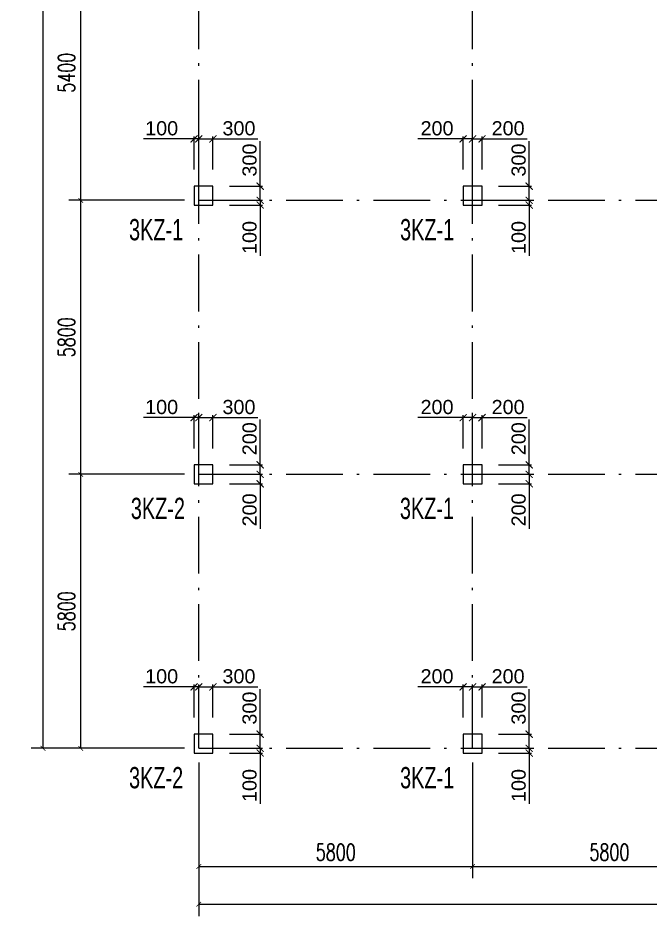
# Model space of a CAD drawing. Header units: millimetres. Extents: x -3831 to 465700, y 39900 to 106100.
# Drawn here: x 96169 to 109560, y 56450 to 75460 of the extents above; entities that cross this region are included whole.
import ezdxf

# ---------------------------------------------------------------- set-up
doc = ezdxf.new("R2010")
doc.units = ezdxf.units.MM
doc.linetypes.add('线型2', pattern=[1850, 1200, -300, 50, -300])
for name, color, linetype in [('AXIS', 3, 'Continuous'), ('column_dim', 90, 'Continuous'), ('DOTE', 10, '线型2')]:
    doc.layers.add(name, color=color, linetype=linetype)
doc.layers.add('S_Cl', color=2, linetype='Continuous', lineweight=25)
doc.layers.add('S_ColumFocus', color=2, linetype='Continuous', lineweight=9)
doc.styles.add('_TCH_DIM_T3', font='SIMPLEX', dxfattribs={"width": 0.705882, "bigfont": 'GBCBIG'})
doc.styles.get("Standard").update_dxf_attribs({"font": 'arial.ttf'})
doc.styles.add('xxxx', font='RIF.ttf')
doc.dimstyles.new('_TCH_ARCH&&100', dxfattribs={"dimtxt": 297.5, "dimasz": 100, "dimexe": 250, "dimexo": 300, "dimgap": 126.25, "dimtad": 1, "dimdec": 0, "dimzin": 0, "dimdsep": 46, "dimtxsty": '_TCH_DIM_T3', "dimblk": 'ARCHTICK', "dimcen": 0.09, "dimclrt": 7, "dimazin": 2, "dimtfac": 1, "dimtdec": 0, "dimtix": 1, "dimtmove": 2, "dimatfit": 3, "dimfxl": 100, "dimtolj": 1, "dimtzin": 0, "dimarcsym": 0})
doc.dimstyles.new('ISO-25', dxfattribs={"dimtxt": 2.5, "dimasz": 2.5, "dimexe": 1.25, "dimexo": 0.625, "dimtad": 1, "dimtxsty": 'Standard', "dimcen": 2.5, "dimadec": 0, "dimazin": 0, "dimtfac": 1, "dimtmove": 0, "dimatfit": 3, "dimfxl": 1, "dimarcsym": 0})

# ---------------------------------------------------------------- blocks, each defined once
blk = doc.blocks.new('_ArchTick')
at = {"color": 0, "linetype": 'ByBlock', "const_width": 0.15}
blk.add_lwpolyline([(-0.5, -0.5), (0.5, 0.5)], dxfattribs=at)
blk = doc.blocks.new('*D1970')
at = {"layer": 'column_dim', "color": 0, "lineweight": -2, "transparency": 16777216}
for p, q in [((107000, 71600), (107000, 71750)), ((106350, 71600), (107050, 71600)), ((106350, 71500), (107050, 71500)), ((107000, 71600), (107000, 71500)), ((107000, 71500), (107000, 70426))]:
    blk.add_line(p, q, dxfattribs=at)
at = {"layer": 'Defpoints', "color": 0, "transparency": 16777216}
for p in [(106000, 71600), (106000, 71500), (107000, 71600)]:
    blk.add_point(p, dxfattribs=at)
at = {"layer": 'column_dim', "color": 0, "lineweight": -2, "transparency": 16777216, "xscale": 150, "yscale": 150, "zscale": 150}
for p, rotation in [((107000, 71600), 270), ((107000, 71500), 90)]:
    blk.add_blockref('_ArchTick', p, dxfattribs=dict(at, rotation=rotation))
at = {"layer": 'column_dim', "color": 7, "transparency": 16777216, "insert": (106777, 70813), "char_height": 300, "attachment_point": 5, "rotation": 90}
blk.add_mtext('100', dxfattribs=at)
blk = doc.blocks.new('*D1971')
at = {"layer": 'column_dim', "color": 0, "lineweight": -2, "transparency": 16777216}
for p, q in [((107000, 71900), (107000, 72852)), ((106350, 71900), (107050, 71900)), ((107000, 71600), (107000, 71900)), ((106350, 71600), (107050, 71600))]:
    blk.add_line(p, q, dxfattribs=at)
at = {"layer": 'Defpoints', "color": 0, "transparency": 16777216}
for p in [(106000, 71900), (106000, 71600), (107000, 71600)]:
    blk.add_point(p, dxfattribs=at)
at = {"layer": 'column_dim', "color": 0, "lineweight": -2, "transparency": 16777216, "xscale": 150, "yscale": 150, "zscale": 150}
for p, rotation in [((107000, 71900), 90), ((107000, 71600), 270)]:
    blk.add_blockref('_ArchTick', p, dxfattribs=dict(at, rotation=rotation))
at = {"layer": 'column_dim', "color": 7, "transparency": 16777216, "insert": (106777, 72451), "char_height": 300, "attachment_point": 5, "rotation": 90}
blk.add_mtext('300', dxfattribs=at)
blk = doc.blocks.new('*D1972')
at = {"layer": 'column_dim', "color": 0, "lineweight": -2, "transparency": 16777216}
for p, q in [((105800, 72250), (105800, 72950)), ((105800, 72900), (106000, 72900)), ((106000, 72250), (106000, 72950)), ((106000, 72900), (106957, 72900))]:
    blk.add_line(p, q, dxfattribs=at)
at = {"layer": 'Defpoints', "color": 0, "transparency": 16777216}
for p in [(105800, 72900), (105800, 71900), (106000, 71900)]:
    blk.add_point(p, dxfattribs=at)
at = {"layer": 'column_dim', "color": 0, "lineweight": -2, "transparency": 16777216, "xscale": 150, "yscale": 150, "zscale": 150, "rotation": 180}
blk.add_blockref('_ArchTick', (105800, 72900), dxfattribs=at)
at = {"layer": 'column_dim', "color": 0, "lineweight": -2, "transparency": 16777216, "xscale": 150, "yscale": 150, "zscale": 150}
blk.add_blockref('_ArchTick', (106000, 72900), dxfattribs=at)
at = {"layer": 'column_dim', "color": 7, "transparency": 16777216, "insert": (106553, 73123), "char_height": 300, "attachment_point": 5}
blk.add_mtext('200', dxfattribs=at)
blk = doc.blocks.new('*D1973')
at = {"layer": 'column_dim', "color": 0, "lineweight": -2, "transparency": 16777216}
for p, q in [((105600, 72900), (104643, 72900)), ((105600, 72250), (105600, 72950)), ((105800, 72900), (105600, 72900)), ((105800, 72250), (105800, 72950))]:
    blk.add_line(p, q, dxfattribs=at)
at = {"layer": 'Defpoints', "color": 0, "transparency": 16777216}
for p in [(105800, 72900), (105600, 71900), (105800, 71900)]:
    blk.add_point(p, dxfattribs=at)
at = {"layer": 'column_dim', "color": 0, "lineweight": -2, "transparency": 16777216, "xscale": 150, "yscale": 150, "zscale": 150, "rotation": 180}
blk.add_blockref('_ArchTick', (105600, 72900), dxfattribs=at)
at = {"layer": 'column_dim', "color": 0, "lineweight": -2, "transparency": 16777216, "xscale": 150, "yscale": 150, "zscale": 150}
blk.add_blockref('_ArchTick', (105800, 72900), dxfattribs=at)
at = {"layer": 'column_dim', "color": 7, "transparency": 16777216, "insert": (105047, 73123), "char_height": 300, "attachment_point": 5}
blk.add_mtext('200', dxfattribs=at)
blk = doc.blocks.new('*D1974')
at = {"layer": 'column_dim', "color": 0, "lineweight": -2, "transparency": 16777216}
for p, q in [((106350, 65800), (107050, 65800)), ((107000, 65800), (107000, 65600)), ((106350, 65600), (107050, 65600)), ((107000, 65600), (107000, 64643))]:
    blk.add_line(p, q, dxfattribs=at)
at = {"layer": 'Defpoints', "color": 0, "transparency": 16777216}
for p in [(106000, 65800), (107000, 65800), (106000, 65600)]:
    blk.add_point(p, dxfattribs=at)
at = {"layer": 'column_dim', "color": 0, "lineweight": -2, "transparency": 16777216, "xscale": 150, "yscale": 150, "zscale": 150}
for p, rotation in [((107000, 65800), 90), ((107000, 65600), 270)]:
    blk.add_blockref('_ArchTick', p, dxfattribs=dict(at, rotation=rotation))
at = {"layer": 'column_dim', "color": 7, "transparency": 16777216, "insert": (106777, 65047), "char_height": 300, "attachment_point": 5, "rotation": 90}
blk.add_mtext('200', dxfattribs=at)
blk = doc.blocks.new('*D1975')
at = {"layer": 'column_dim', "color": 0, "lineweight": -2, "transparency": 16777216}
for p, q in [((107000, 66000), (107000, 66957)), ((106350, 66000), (107050, 66000)), ((107000, 65800), (107000, 66000)), ((106350, 65800), (107050, 65800))]:
    blk.add_line(p, q, dxfattribs=at)
at = {"layer": 'Defpoints', "color": 0, "transparency": 16777216}
for p in [(106000, 66000), (106000, 65800), (107000, 65800)]:
    blk.add_point(p, dxfattribs=at)
at = {"layer": 'column_dim', "color": 0, "lineweight": -2, "transparency": 16777216, "xscale": 150, "yscale": 150, "zscale": 150}
for p, rotation in [((107000, 66000), 90), ((107000, 65800), 270)]:
    blk.add_blockref('_ArchTick', p, dxfattribs=dict(at, rotation=rotation))
at = {"layer": 'column_dim', "color": 7, "transparency": 16777216, "insert": (106777, 66553), "char_height": 300, "attachment_point": 5, "rotation": 90}
blk.add_mtext('200', dxfattribs=at)
blk = doc.blocks.new('*D1976')
at = {"layer": 'column_dim', "color": 0, "lineweight": -2, "transparency": 16777216}
for p, q in [((105800, 66350), (105800, 67050)), ((105800, 67000), (106000, 67000)), ((106000, 66350), (106000, 67050)), ((106000, 67000), (106957, 67000))]:
    blk.add_line(p, q, dxfattribs=at)
at = {"layer": 'Defpoints', "color": 0, "transparency": 16777216}
for p in [(105800, 67000), (105800, 66000), (106000, 66000)]:
    blk.add_point(p, dxfattribs=at)
at = {"layer": 'column_dim', "color": 0, "lineweight": -2, "transparency": 16777216, "xscale": 150, "yscale": 150, "zscale": 150, "rotation": 180}
blk.add_blockref('_ArchTick', (105800, 67000), dxfattribs=at)
at = {"layer": 'column_dim', "color": 0, "lineweight": -2, "transparency": 16777216, "xscale": 150, "yscale": 150, "zscale": 150}
blk.add_blockref('_ArchTick', (106000, 67000), dxfattribs=at)
at = {"layer": 'column_dim', "color": 7, "transparency": 16777216, "insert": (106553, 67223), "char_height": 300, "attachment_point": 5}
blk.add_mtext('200', dxfattribs=at)
blk = doc.blocks.new('*D1977')
at = {"layer": 'column_dim', "color": 0, "lineweight": -2, "transparency": 16777216}
for p, q in [((105600, 67000), (104643, 67000)), ((105600, 66350), (105600, 67050)), ((105800, 67000), (105600, 67000)), ((105800, 66350), (105800, 67050))]:
    blk.add_line(p, q, dxfattribs=at)
at = {"layer": 'Defpoints', "color": 0, "transparency": 16777216}
for p in [(105800, 67000), (105600, 66000), (105800, 66000)]:
    blk.add_point(p, dxfattribs=at)
at = {"layer": 'column_dim', "color": 0, "lineweight": -2, "transparency": 16777216, "xscale": 150, "yscale": 150, "zscale": 150, "rotation": 180}
blk.add_blockref('_ArchTick', (105600, 67000), dxfattribs=at)
at = {"layer": 'column_dim', "color": 0, "lineweight": -2, "transparency": 16777216, "xscale": 150, "yscale": 150, "zscale": 150}
blk.add_blockref('_ArchTick', (105800, 67000), dxfattribs=at)
at = {"layer": 'column_dim', "color": 7, "transparency": 16777216, "insert": (105047, 67223), "char_height": 300, "attachment_point": 5}
blk.add_mtext('200', dxfattribs=at)
blk = doc.blocks.new('*D1978')
at = {"layer": 'column_dim', "color": 0, "lineweight": -2, "transparency": 16777216}
for p, q in [((107000, 60000), (107000, 60150)), ((106350, 60000), (107050, 60000)), ((106350, 59900), (107050, 59900)), ((107000, 60000), (107000, 59900)), ((107000, 59900), (107000, 58826))]:
    blk.add_line(p, q, dxfattribs=at)
at = {"layer": 'Defpoints', "color": 0, "transparency": 16777216}
for p in [(106000, 60000), (106000, 59900), (107000, 60000)]:
    blk.add_point(p, dxfattribs=at)
at = {"layer": 'column_dim', "color": 0, "lineweight": -2, "transparency": 16777216, "xscale": 150, "yscale": 150, "zscale": 150}
for p, rotation in [((107000, 60000), 270), ((107000, 59900), 90)]:
    blk.add_blockref('_ArchTick', p, dxfattribs=dict(at, rotation=rotation))
at = {"layer": 'column_dim', "color": 7, "transparency": 16777216, "insert": (106777, 59213), "char_height": 300, "attachment_point": 5, "rotation": 90}
blk.add_mtext('100', dxfattribs=at)
blk = doc.blocks.new('*D1979')
at = {"layer": 'column_dim', "color": 0, "lineweight": -2, "transparency": 16777216}
for p, q in [((107000, 60300), (107000, 61252)), ((106350, 60300), (107050, 60300)), ((107000, 60000), (107000, 60300)), ((106350, 60000), (107050, 60000))]:
    blk.add_line(p, q, dxfattribs=at)
at = {"layer": 'Defpoints', "color": 0, "transparency": 16777216}
for p in [(106000, 60300), (106000, 60000), (107000, 60000)]:
    blk.add_point(p, dxfattribs=at)
at = {"layer": 'column_dim', "color": 0, "lineweight": -2, "transparency": 16777216, "xscale": 150, "yscale": 150, "zscale": 150}
for p, rotation in [((107000, 60300), 90), ((107000, 60000), 270)]:
    blk.add_blockref('_ArchTick', p, dxfattribs=dict(at, rotation=rotation))
at = {"layer": 'column_dim', "color": 7, "transparency": 16777216, "insert": (106777, 60851), "char_height": 300, "attachment_point": 5, "rotation": 90}
blk.add_mtext('300', dxfattribs=at)
blk = doc.blocks.new('*D1980')
at = {"layer": 'column_dim', "color": 0, "lineweight": -2, "transparency": 16777216}
for p, q in [((105800, 60650), (105800, 61350)), ((105800, 61300), (106000, 61300)), ((106000, 60650), (106000, 61350)), ((106000, 61300), (106957, 61300))]:
    blk.add_line(p, q, dxfattribs=at)
at = {"layer": 'Defpoints', "color": 0, "transparency": 16777216}
for p in [(105800, 61300), (105800, 60300), (106000, 60300)]:
    blk.add_point(p, dxfattribs=at)
at = {"layer": 'column_dim', "color": 0, "lineweight": -2, "transparency": 16777216, "xscale": 150, "yscale": 150, "zscale": 150, "rotation": 180}
blk.add_blockref('_ArchTick', (105800, 61300), dxfattribs=at)
at = {"layer": 'column_dim', "color": 0, "lineweight": -2, "transparency": 16777216, "xscale": 150, "yscale": 150, "zscale": 150}
blk.add_blockref('_ArchTick', (106000, 61300), dxfattribs=at)
at = {"layer": 'column_dim', "color": 7, "transparency": 16777216, "insert": (106553, 61523), "char_height": 300, "attachment_point": 5}
blk.add_mtext('200', dxfattribs=at)
blk = doc.blocks.new('*D1981')
at = {"layer": 'column_dim', "color": 0, "lineweight": -2, "transparency": 16777216}
for p, q in [((105600, 61300), (104643, 61300)), ((105600, 60650), (105600, 61350)), ((105800, 61300), (105600, 61300)), ((105800, 60650), (105800, 61350))]:
    blk.add_line(p, q, dxfattribs=at)
at = {"layer": 'Defpoints', "color": 0, "transparency": 16777216}
for p in [(105800, 61300), (105600, 60300), (105800, 60300)]:
    blk.add_point(p, dxfattribs=at)
at = {"layer": 'column_dim', "color": 0, "lineweight": -2, "transparency": 16777216, "xscale": 150, "yscale": 150, "zscale": 150, "rotation": 180}
blk.add_blockref('_ArchTick', (105600, 61300), dxfattribs=at)
at = {"layer": 'column_dim', "color": 0, "lineweight": -2, "transparency": 16777216, "xscale": 150, "yscale": 150, "zscale": 150}
blk.add_blockref('_ArchTick', (105800, 61300), dxfattribs=at)
at = {"layer": 'column_dim', "color": 7, "transparency": 16777216, "insert": (105047, 61523), "char_height": 300, "attachment_point": 5}
blk.add_mtext('200', dxfattribs=at)
blk = doc.blocks.new('*D2002')
at = {"layer": 'column_dim', "color": 0, "lineweight": -2, "transparency": 16777216}
for p, q in [((101300, 71600), (101300, 71750)), ((100650, 71600), (101350, 71600)), ((100650, 71500), (101350, 71500)), ((101300, 71600), (101300, 71500)), ((101300, 71500), (101300, 70426))]:
    blk.add_line(p, q, dxfattribs=at)
at = {"layer": 'Defpoints', "color": 0, "transparency": 16777216}
for p in [(100300, 71600), (100300, 71500), (101300, 71600)]:
    blk.add_point(p, dxfattribs=at)
at = {"layer": 'column_dim', "color": 0, "lineweight": -2, "transparency": 16777216, "xscale": 150, "yscale": 150, "zscale": 150}
for p, rotation in [((101300, 71600), 270), ((101300, 71500), 90)]:
    blk.add_blockref('_ArchTick', p, dxfattribs=dict(at, rotation=rotation))
at = {"layer": 'column_dim', "color": 7, "transparency": 16777216, "insert": (101077, 70813), "char_height": 300, "attachment_point": 5, "rotation": 90}
blk.add_mtext('100', dxfattribs=at)
blk = doc.blocks.new('*D2003')
at = {"layer": 'column_dim', "color": 0, "lineweight": -2, "transparency": 16777216}
for p, q in [((101300, 71900), (101300, 72852)), ((100650, 71900), (101350, 71900)), ((101300, 71600), (101300, 71900)), ((100650, 71600), (101350, 71600))]:
    blk.add_line(p, q, dxfattribs=at)
at = {"layer": 'Defpoints', "color": 0, "transparency": 16777216}
for p in [(100300, 71900), (100300, 71600), (101300, 71600)]:
    blk.add_point(p, dxfattribs=at)
at = {"layer": 'column_dim', "color": 0, "lineweight": -2, "transparency": 16777216, "xscale": 150, "yscale": 150, "zscale": 150}
for p, rotation in [((101300, 71900), 90), ((101300, 71600), 270)]:
    blk.add_blockref('_ArchTick', p, dxfattribs=dict(at, rotation=rotation))
at = {"layer": 'column_dim', "color": 7, "transparency": 16777216, "insert": (101077, 72451), "char_height": 300, "attachment_point": 5, "rotation": 90}
blk.add_mtext('300', dxfattribs=at)
blk = doc.blocks.new('*D2004')
at = {"layer": 'column_dim', "color": 0, "lineweight": -2, "transparency": 16777216}
for p, q in [((100000, 72250), (100000, 72950)), ((100000, 72900), (100300, 72900)), ((100300, 72250), (100300, 72950)), ((100300, 72900), (101252, 72900))]:
    blk.add_line(p, q, dxfattribs=at)
at = {"layer": 'Defpoints', "color": 0, "transparency": 16777216}
for p in [(100000, 72900), (100000, 71900), (100300, 71900)]:
    blk.add_point(p, dxfattribs=at)
at = {"layer": 'column_dim', "color": 0, "lineweight": -2, "transparency": 16777216, "xscale": 150, "yscale": 150, "zscale": 150, "rotation": 180}
blk.add_blockref('_ArchTick', (100000, 72900), dxfattribs=at)
at = {"layer": 'column_dim', "color": 0, "lineweight": -2, "transparency": 16777216, "xscale": 150, "yscale": 150, "zscale": 150}
blk.add_blockref('_ArchTick', (100300, 72900), dxfattribs=at)
at = {"layer": 'column_dim', "color": 7, "transparency": 16777216, "insert": (100851, 73123), "char_height": 300, "attachment_point": 5}
blk.add_mtext('300', dxfattribs=at)
blk = doc.blocks.new('*D2005')
at = {"layer": 'column_dim', "color": 0, "lineweight": -2, "transparency": 16777216}
for p, q in [((99900, 72900), (98826, 72900)), ((99900, 72250), (99900, 72950)), ((100000, 72900), (99900, 72900)), ((100000, 72250), (100000, 72950)), ((100000, 72900), (100150, 72900))]:
    blk.add_line(p, q, dxfattribs=at)
at = {"layer": 'Defpoints', "color": 0, "transparency": 16777216}
for p in [(100000, 72900), (99900, 71900), (100000, 71900)]:
    blk.add_point(p, dxfattribs=at)
at = {"layer": 'column_dim', "color": 0, "lineweight": -2, "transparency": 16777216, "xscale": 150, "yscale": 150, "zscale": 150}
blk.add_blockref('_ArchTick', (99900, 72900), dxfattribs=at)
at = {"layer": 'column_dim', "color": 0, "lineweight": -2, "transparency": 16777216, "xscale": 150, "yscale": 150, "zscale": 150, "rotation": 180}
blk.add_blockref('_ArchTick', (100000, 72900), dxfattribs=at)
at = {"layer": 'column_dim', "color": 7, "transparency": 16777216, "insert": (99213, 73123), "char_height": 300, "attachment_point": 5}
blk.add_mtext('100', dxfattribs=at)
blk = doc.blocks.new('*D2006')
at = {"layer": 'column_dim', "color": 0, "lineweight": -2, "transparency": 16777216}
for p, q in [((100650, 65800), (101350, 65800)), ((101300, 65800), (101300, 65600)), ((100650, 65600), (101350, 65600)), ((101300, 65600), (101300, 64643))]:
    blk.add_line(p, q, dxfattribs=at)
at = {"layer": 'Defpoints', "color": 0, "transparency": 16777216}
for p in [(100300, 65800), (101300, 65800), (100300, 65600)]:
    blk.add_point(p, dxfattribs=at)
at = {"layer": 'column_dim', "color": 0, "lineweight": -2, "transparency": 16777216, "xscale": 150, "yscale": 150, "zscale": 150}
for p, rotation in [((101300, 65800), 90), ((101300, 65600), 270)]:
    blk.add_blockref('_ArchTick', p, dxfattribs=dict(at, rotation=rotation))
at = {"layer": 'column_dim', "color": 7, "transparency": 16777216, "insert": (101077, 65047), "char_height": 300, "attachment_point": 5, "rotation": 90}
blk.add_mtext('200', dxfattribs=at)
blk = doc.blocks.new('*D2007')
at = {"layer": 'column_dim', "color": 0, "lineweight": -2, "transparency": 16777216}
for p, q in [((101300, 66000), (101300, 66957)), ((100650, 66000), (101350, 66000)), ((101300, 65800), (101300, 66000)), ((100650, 65800), (101350, 65800))]:
    blk.add_line(p, q, dxfattribs=at)
at = {"layer": 'Defpoints', "color": 0, "transparency": 16777216}
for p in [(100300, 66000), (100300, 65800), (101300, 65800)]:
    blk.add_point(p, dxfattribs=at)
at = {"layer": 'column_dim', "color": 0, "lineweight": -2, "transparency": 16777216, "xscale": 150, "yscale": 150, "zscale": 150}
for p, rotation in [((101300, 66000), 90), ((101300, 65800), 270)]:
    blk.add_blockref('_ArchTick', p, dxfattribs=dict(at, rotation=rotation))
at = {"layer": 'column_dim', "color": 7, "transparency": 16777216, "insert": (101077, 66553), "char_height": 300, "attachment_point": 5, "rotation": 90}
blk.add_mtext('200', dxfattribs=at)
blk = doc.blocks.new('*D2008')
at = {"layer": 'column_dim', "color": 0, "lineweight": -2, "transparency": 16777216}
for p, q in [((100000, 66350), (100000, 67050)), ((100000, 67000), (100300, 67000)), ((100300, 66350), (100300, 67050)), ((100300, 67000), (101252, 67000))]:
    blk.add_line(p, q, dxfattribs=at)
at = {"layer": 'Defpoints', "color": 0, "transparency": 16777216}
for p in [(100000, 67000), (100000, 66000), (100300, 66000)]:
    blk.add_point(p, dxfattribs=at)
at = {"layer": 'column_dim', "color": 0, "lineweight": -2, "transparency": 16777216, "xscale": 150, "yscale": 150, "zscale": 150, "rotation": 180}
blk.add_blockref('_ArchTick', (100000, 67000), dxfattribs=at)
at = {"layer": 'column_dim', "color": 0, "lineweight": -2, "transparency": 16777216, "xscale": 150, "yscale": 150, "zscale": 150}
blk.add_blockref('_ArchTick', (100300, 67000), dxfattribs=at)
at = {"layer": 'column_dim', "color": 7, "transparency": 16777216, "insert": (100851, 67223), "char_height": 300, "attachment_point": 5}
blk.add_mtext('300', dxfattribs=at)
blk = doc.blocks.new('*D2009')
at = {"layer": 'column_dim', "color": 0, "lineweight": -2, "transparency": 16777216}
for p, q in [((99900, 67000), (98826, 67000)), ((99900, 66350), (99900, 67050)), ((100000, 67000), (99900, 67000)), ((100000, 66350), (100000, 67050)), ((100000, 67000), (100150, 67000))]:
    blk.add_line(p, q, dxfattribs=at)
at = {"layer": 'Defpoints', "color": 0, "transparency": 16777216}
for p in [(100000, 67000), (99900, 66000), (100000, 66000)]:
    blk.add_point(p, dxfattribs=at)
at = {"layer": 'column_dim', "color": 0, "lineweight": -2, "transparency": 16777216, "xscale": 150, "yscale": 150, "zscale": 150}
blk.add_blockref('_ArchTick', (99900, 67000), dxfattribs=at)
at = {"layer": 'column_dim', "color": 0, "lineweight": -2, "transparency": 16777216, "xscale": 150, "yscale": 150, "zscale": 150, "rotation": 180}
blk.add_blockref('_ArchTick', (100000, 67000), dxfattribs=at)
at = {"layer": 'column_dim', "color": 7, "transparency": 16777216, "insert": (99213, 67223), "char_height": 300, "attachment_point": 5}
blk.add_mtext('100', dxfattribs=at)
blk = doc.blocks.new('*D2010')
at = {"layer": 'column_dim', "color": 0, "lineweight": -2, "transparency": 16777216}
for p, q in [((101300, 60000), (101300, 60150)), ((100650, 60000), (101350, 60000)), ((100650, 59900), (101350, 59900)), ((101300, 60000), (101300, 59900)), ((101300, 59900), (101300, 58826))]:
    blk.add_line(p, q, dxfattribs=at)
at = {"layer": 'Defpoints', "color": 0, "transparency": 16777216}
for p in [(100300, 60000), (100300, 59900), (101300, 60000)]:
    blk.add_point(p, dxfattribs=at)
at = {"layer": 'column_dim', "color": 0, "lineweight": -2, "transparency": 16777216, "xscale": 150, "yscale": 150, "zscale": 150}
for p, rotation in [((101300, 60000), 270), ((101300, 59900), 90)]:
    blk.add_blockref('_ArchTick', p, dxfattribs=dict(at, rotation=rotation))
at = {"layer": 'column_dim', "color": 7, "transparency": 16777216, "insert": (101077, 59213), "char_height": 300, "attachment_point": 5, "rotation": 90}
blk.add_mtext('100', dxfattribs=at)
blk = doc.blocks.new('*D2011')
at = {"layer": 'column_dim', "color": 0, "lineweight": -2, "transparency": 16777216}
for p, q in [((101300, 60300), (101300, 61252)), ((100650, 60300), (101350, 60300)), ((101300, 60000), (101300, 60300)), ((100650, 60000), (101350, 60000))]:
    blk.add_line(p, q, dxfattribs=at)
at = {"layer": 'Defpoints', "color": 0, "transparency": 16777216}
for p in [(100300, 60300), (100300, 60000), (101300, 60000)]:
    blk.add_point(p, dxfattribs=at)
at = {"layer": 'column_dim', "color": 0, "lineweight": -2, "transparency": 16777216, "xscale": 150, "yscale": 150, "zscale": 150}
for p, rotation in [((101300, 60300), 90), ((101300, 60000), 270)]:
    blk.add_blockref('_ArchTick', p, dxfattribs=dict(at, rotation=rotation))
at = {"layer": 'column_dim', "color": 7, "transparency": 16777216, "insert": (101077, 60851), "char_height": 300, "attachment_point": 5, "rotation": 90}
blk.add_mtext('300', dxfattribs=at)
blk = doc.blocks.new('*D2012')
at = {"layer": 'column_dim', "color": 0, "lineweight": -2, "transparency": 16777216}
for p, q in [((100000, 60650), (100000, 61350)), ((100000, 61300), (100300, 61300)), ((100300, 60650), (100300, 61350)), ((100300, 61300), (101252, 61300))]:
    blk.add_line(p, q, dxfattribs=at)
at = {"layer": 'Defpoints', "color": 0, "transparency": 16777216}
for p in [(100000, 61300), (100000, 60300), (100300, 60300)]:
    blk.add_point(p, dxfattribs=at)
at = {"layer": 'column_dim', "color": 0, "lineweight": -2, "transparency": 16777216, "xscale": 150, "yscale": 150, "zscale": 150, "rotation": 180}
blk.add_blockref('_ArchTick', (100000, 61300), dxfattribs=at)
at = {"layer": 'column_dim', "color": 0, "lineweight": -2, "transparency": 16777216, "xscale": 150, "yscale": 150, "zscale": 150}
blk.add_blockref('_ArchTick', (100300, 61300), dxfattribs=at)
at = {"layer": 'column_dim', "color": 7, "transparency": 16777216, "insert": (100851, 61523), "char_height": 300, "attachment_point": 5}
blk.add_mtext('300', dxfattribs=at)
blk = doc.blocks.new('*D2013')
at = {"layer": 'column_dim', "color": 0, "lineweight": -2, "transparency": 16777216}
for p, q in [((99900, 61300), (98826, 61300)), ((99900, 60650), (99900, 61350)), ((100000, 61300), (99900, 61300)), ((100000, 60650), (100000, 61350)), ((100000, 61300), (100150, 61300))]:
    blk.add_line(p, q, dxfattribs=at)
at = {"layer": 'Defpoints', "color": 0, "transparency": 16777216}
for p in [(100000, 61300), (99900, 60300), (100000, 60300)]:
    blk.add_point(p, dxfattribs=at)
at = {"layer": 'column_dim', "color": 0, "lineweight": -2, "transparency": 16777216, "xscale": 150, "yscale": 150, "zscale": 150}
blk.add_blockref('_ArchTick', (99900, 61300), dxfattribs=at)
at = {"layer": 'column_dim', "color": 0, "lineweight": -2, "transparency": 16777216, "xscale": 150, "yscale": 150, "zscale": 150, "rotation": 180}
blk.add_blockref('_ArchTick', (100000, 61300), dxfattribs=at)
at = {"layer": 'column_dim', "color": 7, "transparency": 16777216, "insert": (99213, 61523), "char_height": 300, "attachment_point": 5}
blk.add_mtext('100', dxfattribs=at)
blk = doc.blocks.new('*D2303')
at = {"layer": 'AXIS', "color": 0, "lineweight": -2, "transparency": 16777216}
for p, q in [((100000, 59700), (100000, 57250)), ((105800, 59700), (105800, 57250)), ((100000, 57500), (105800, 57500))]:
    blk.add_line(p, q, dxfattribs=at)
at = {"layer": 'Defpoints', "color": 0, "transparency": 16777216}
for p in [(100000, 60000), (105800, 60000), (105800, 57500)]:
    blk.add_point(p, dxfattribs=at)
at = {"layer": 'AXIS', "color": 0, "lineweight": -2, "transparency": 16777216, "xscale": 100, "yscale": 100, "zscale": 100, "rotation": 180}
blk.add_blockref('_ArchTick', (100000, 57500), dxfattribs=at)
at = {"layer": 'AXIS', "color": 0, "lineweight": -2, "transparency": 16777216, "xscale": 100, "yscale": 100, "zscale": 100}
blk.add_blockref('_ArchTick', (105800, 57500), dxfattribs=at)
at = {"layer": 'AXIS', "color": 7, "transparency": 16777216, "insert": (102900, 57801.25), "char_height": 350, "attachment_point": 5, "style": '_TCH_DIM_T3'}
blk.add_mtext('\\A1;5800', dxfattribs=at)
blk = doc.blocks.new('*D2304')
at = {"layer": 'AXIS', "color": 0, "lineweight": -2, "transparency": 16777216}
for p, q in [((105800, 59700), (105800, 57250)), ((111600, 59700), (111600, 57250)), ((105800, 57500), (111600, 57500))]:
    blk.add_line(p, q, dxfattribs=at)
at = {"layer": 'Defpoints', "color": 0, "transparency": 16777216}
for p in [(105800, 60000), (111600, 60000), (111600, 57500)]:
    blk.add_point(p, dxfattribs=at)
at = {"layer": 'AXIS', "color": 0, "lineweight": -2, "transparency": 16777216, "xscale": 100, "yscale": 100, "zscale": 100, "rotation": 180}
blk.add_blockref('_ArchTick', (105800, 57500), dxfattribs=at)
at = {"layer": 'AXIS', "color": 0, "lineweight": -2, "transparency": 16777216, "xscale": 100, "yscale": 100, "zscale": 100}
blk.add_blockref('_ArchTick', (111600, 57500), dxfattribs=at)
at = {"layer": 'AXIS', "color": 7, "transparency": 16777216, "insert": (108700, 57801.25), "char_height": 350, "attachment_point": 5, "style": '_TCH_DIM_T3'}
blk.add_mtext('\\A1;5800', dxfattribs=at)
blk = doc.blocks.new('*D2354')
at = {"layer": 'AXIS', "color": 0, "lineweight": -2, "transparency": 16777216}
for p, q in [((100000, 59700), (100000, 56450)), ((172500, 59700), (172500, 56450)), ((100000, 56700), (172500, 56700))]:
    blk.add_line(p, q, dxfattribs=at)
at = {"layer": 'Defpoints', "color": 0, "transparency": 16777216}
for p in [(100000, 60000), (172500, 60000), (172500, 56700)]:
    blk.add_point(p, dxfattribs=at)
at = {"layer": 'AXIS', "color": 0, "lineweight": -2, "transparency": 16777216, "xscale": 100, "yscale": 100, "zscale": 100, "rotation": 180}
blk.add_blockref('_ArchTick', (100000, 56700), dxfattribs=at)
at = {"layer": 'AXIS', "color": 0, "lineweight": -2, "transparency": 16777216, "xscale": 100, "yscale": 100, "zscale": 100}
blk.add_blockref('_ArchTick', (172500, 56700), dxfattribs=at)
at = {"layer": 'AXIS', "color": 7, "transparency": 16777216, "insert": (136250, 57001.25), "char_height": 350, "attachment_point": 5, "style": '_TCH_DIM_T3'}
blk.add_mtext('\\A1;72500', dxfattribs=at)
blk = doc.blocks.new('*D2367')
at = {"layer": 'AXIS', "color": 0, "lineweight": -2, "transparency": 16777216}
for p, q in [((99700, 101300), (96450, 101300)), ((96700, 60000), (96700, 101300)), ((99700, 60000), (96450, 60000))]:
    blk.add_line(p, q, dxfattribs=at)
at = {"layer": 'Defpoints', "color": 0, "transparency": 16777216}
for p in [(96700, 101300), (100000, 101300), (100000, 60000)]:
    blk.add_point(p, dxfattribs=at)
at = {"layer": 'AXIS', "color": 0, "lineweight": -2, "transparency": 16777216, "xscale": 100, "yscale": 100, "zscale": 100}
for p, rotation in [((96700, 101300), 90), ((96700, 60000), 270)]:
    blk.add_blockref('_ArchTick', p, dxfattribs=dict(at, rotation=rotation))
at = {"layer": 'AXIS', "color": 7, "transparency": 16777216, "insert": (96398.75, 80650), "char_height": 350, "attachment_point": 5, "rotation": 90, "style": '_TCH_DIM_T3'}
blk.add_mtext('\\A1;41300', dxfattribs=at)
blk = doc.blocks.new('*D2368')
at = {"layer": 'AXIS', "color": 0, "lineweight": -2, "transparency": 16777216}
for p, q in [((99700, 65800), (97250, 65800)), ((97500, 60000), (97500, 65800)), ((99700, 60000), (97250, 60000))]:
    blk.add_line(p, q, dxfattribs=at)
at = {"layer": 'Defpoints', "color": 0, "transparency": 16777216}
for p in [(97500, 65800), (100000, 65800), (100000, 60000)]:
    blk.add_point(p, dxfattribs=at)
at = {"layer": 'AXIS', "color": 0, "lineweight": -2, "transparency": 16777216, "xscale": 100, "yscale": 100, "zscale": 100}
for p, rotation in [((97500, 65800), 90), ((97500, 60000), 270)]:
    blk.add_blockref('_ArchTick', p, dxfattribs=dict(at, rotation=rotation))
at = {"layer": 'AXIS', "color": 7, "transparency": 16777216, "insert": (97198.75, 62900), "char_height": 350, "attachment_point": 5, "rotation": 90, "style": '_TCH_DIM_T3'}
blk.add_mtext('\\A1;5800', dxfattribs=at)
blk = doc.blocks.new('*D2369')
at = {"layer": 'AXIS', "color": 0, "lineweight": -2, "transparency": 16777216}
for p, q in [((99700, 71600), (97250, 71600)), ((97500, 65800), (97500, 71600)), ((99700, 65800), (97250, 65800))]:
    blk.add_line(p, q, dxfattribs=at)
at = {"layer": 'Defpoints', "color": 0, "transparency": 16777216}
for p in [(97500, 71600), (100000, 71600), (100000, 65800)]:
    blk.add_point(p, dxfattribs=at)
at = {"layer": 'AXIS', "color": 0, "lineweight": -2, "transparency": 16777216, "xscale": 100, "yscale": 100, "zscale": 100}
for p, rotation in [((97500, 71600), 90), ((97500, 65800), 270)]:
    blk.add_blockref('_ArchTick', p, dxfattribs=dict(at, rotation=rotation))
at = {"layer": 'AXIS', "color": 7, "transparency": 16777216, "insert": (97198.75, 68700), "char_height": 350, "attachment_point": 5, "rotation": 90, "style": '_TCH_DIM_T3'}
blk.add_mtext('\\A1;5800', dxfattribs=at)
blk = doc.blocks.new('*D2370')
at = {"layer": 'AXIS', "color": 0, "lineweight": -2, "transparency": 16777216}
for p, q in [((99700, 77000), (97250, 77000)), ((97500, 71600), (97500, 77000)), ((99700, 71600), (97250, 71600))]:
    blk.add_line(p, q, dxfattribs=at)
at = {"layer": 'Defpoints', "color": 0, "transparency": 16777216}
for p in [(97500, 77000), (100000, 77000), (100000, 71600)]:
    blk.add_point(p, dxfattribs=at)
at = {"layer": 'AXIS', "color": 0, "lineweight": -2, "transparency": 16777216, "xscale": 100, "yscale": 100, "zscale": 100}
for p, rotation in [((97500, 77000), 90), ((97500, 71600), 270)]:
    blk.add_blockref('_ArchTick', p, dxfattribs=dict(at, rotation=rotation))
at = {"layer": 'AXIS', "color": 7, "transparency": 16777216, "insert": (97198.75, 74300), "char_height": 350, "attachment_point": 5, "rotation": 90, "style": '_TCH_DIM_T3'}
blk.add_mtext('\\A1;5400', dxfattribs=at)

msp = doc.modelspace()

# ---------------------------------------------------------------- linework, layer by layer
at = {"layer": 'DOTE'}
for p, q in [((100000, 60000), (100000, 101300)), ((105800, 60000), (105800, 101300)), ((100000, 71600), (172500, 71600)), ((100000, 65800), (172500, 65800)), ((100000, 60000), (172500, 60000))]:
    msp.add_line(p, q, dxfattribs=at)
at = {"layer": 'S_Cl'}
for points in [[(100300, 71500), (100300, 71900), (99900, 71900), (99900, 71500)], [(106000, 71500), (106000, 71900), (105600, 71900), (105600, 71500)], [(100300, 65600), (100300, 66000), (99900, 66000), (99900, 65600)], [(106000, 65600), (106000, 66000), (105600, 66000), (105600, 65600)], [(100300, 59900), (100300, 60300), (99900, 60300), (99900, 59900)], [(106000, 59900), (106000, 60300), (105600, 60300), (105600, 59900)]]:
    msp.add_lwpolyline(points, close=True, dxfattribs=at)

# ---------------------------------------------------------------- texts
at = {"layer": 'S_ColumFocus', "char_height": 450, "attachment_point": 5, "style": 'xxxx'}
for s, insert, width in [('\\W0.7000;3KZ-1', (99095.89947, 70975.64027), 770.5), ('{\\W0.7;3KZ-1}', (104837.77447, 70975.64027), 854.25), ('\\W0.7000;3KZ-2', (99133.58697, 65075.64027), 845.875), ('{\\W0.7;3KZ-1}', (104833.58697, 65075.64027), 845.875), ('{\\W0.7;3KZ-2}', (99095.89947, 59375.64027), 770.5), ('{\\W0.7;3KZ-1}', (104837.77447, 59375.64027), 854.25)]:
    msp.add_mtext(s, dxfattribs=dict(at, insert=insert, width=width))

# ---------------------------------------------------------------- dimensions: what is measured, and where the dimension line sits
at = {"layer": 'AXIS'}
for p1, p2, distance, picture, middle in [((100000, 60000), (100000, 101300), 3300, '*D2367', (96398.75, 80650)), ((100000, 71600), (100000, 77000), 2500, '*D2370', (97198.75, 74300)), ((100000, 65800), (100000, 71600), 2500, '*D2369', (97198.75, 68700)), ((100000, 60000), (100000, 65800), 2500, '*D2368', (97198.75, 62900)), ((100000, 60000), (105800, 60000), -2500, '*D2303', (102900, 57801.25)), ((100000, 60000), (172500, 60000), -3300, '*D2354', (136250, 57001.25)), ((105800, 60000), (111600, 60000), -2500, '*D2304', (108700, 57801.25))]:
    dim = msp.add_aligned_dim(p1=p1, p2=p2, distance=distance, dimstyle='_TCH_ARCH&&100', override={"dimtxt": 350}, dxfattribs=at)
    dim.commit()
    dim.dimension.update_dxf_attribs({"geometry": picture, "text_midpoint": middle})
at = {"layer": 'column_dim'}
for p1, p2, distance, picture, middle in [((99900, 71900), (100000, 71900), 1000, '*D2005', (99213.21965, 73123.1719)), ((100300, 71900), (100000, 71900), -1000, '*D2004', (100850.79809, 73123.27422)), ((105600, 71900), (105800, 71900), 1000, '*D1973', (105046.54161, 73123.1719)), ((106000, 71900), (105800, 71900), -1000, '*D1972', (106553.45839, 73123.1719)), ((100300, 71900), (100300, 71600), 1000, '*D2003', (101076.72578, 72450.79809)), ((106000, 71900), (106000, 71600), 1000, '*D1971', (106776.72578, 72450.79809)), ((100300, 71500), (100300, 71600), -1000, '*D2002', (101076.8281, 70813.21965)), ((106000, 71500), (106000, 71600), -1000, '*D1970', (106776.8281, 70813.21965)), ((99900, 66000), (100000, 66000), 1000, '*D2009', (99213.21965, 67223.1719)), ((100300, 66000), (100000, 66000), -1000, '*D2008', (100850.79809, 67223.27422)), ((105600, 66000), (105800, 66000), 1000, '*D1977', (105046.54161, 67223.1719)), ((106000, 66000), (105800, 66000), -1000, '*D1976', (106553.45839, 67223.1719)), ((100300, 66000), (100300, 65800), 1000, '*D2007', (101076.8281, 66553.45839)), ((106000, 66000), (106000, 65800), 1000, '*D1975', (106776.8281, 66553.45839)), ((100300, 65600), (100300, 65800), -1000, '*D2006', (101076.8281, 65046.54161)), ((106000, 65600), (106000, 65800), -1000, '*D1974', (106776.8281, 65046.54161)), ((99900, 60300), (100000, 60300), 1000, '*D2013', (99213.21965, 61523.1719)), ((100300, 60300), (100000, 60300), -1000, '*D2012', (100850.79809, 61523.27422)), ((105600, 60300), (105800, 60300), 1000, '*D1981', (105046.54161, 61523.1719)), ((106000, 60300), (105800, 60300), -1000, '*D1980', (106553.45839, 61523.1719)), ((100300, 60300), (100300, 60000), 1000, '*D2011', (101076.72578, 60850.79809)), ((106000, 60300), (106000, 60000), 1000, '*D1979', (106776.72578, 60850.79809)), ((100300, 59900), (100300, 60000), -1000, '*D2010', (101076.8281, 59213.21965)), ((106000, 59900), (106000, 60000), -1000, '*D1978', (106776.8281, 59213.21965))]:
    dim = msp.add_aligned_dim(p1=p1, p2=p2, distance=distance, dimstyle='ISO-25', override={"dimtxt": 300, "dimasz": 150, "dimexe": 50, "dimexo": 350, "dimgap": 70, "dimjust": 1, "dimblk1": 'ArchTick', "dimblk2": 'ArchTick', "dimsah": 1, "dimclrt": 7}, dxfattribs=at)
    dim.commit()
    dim.dimension.update_dxf_attribs({"geometry": picture, "text_midpoint": middle})

doc.saveas('drawing.dxf')
